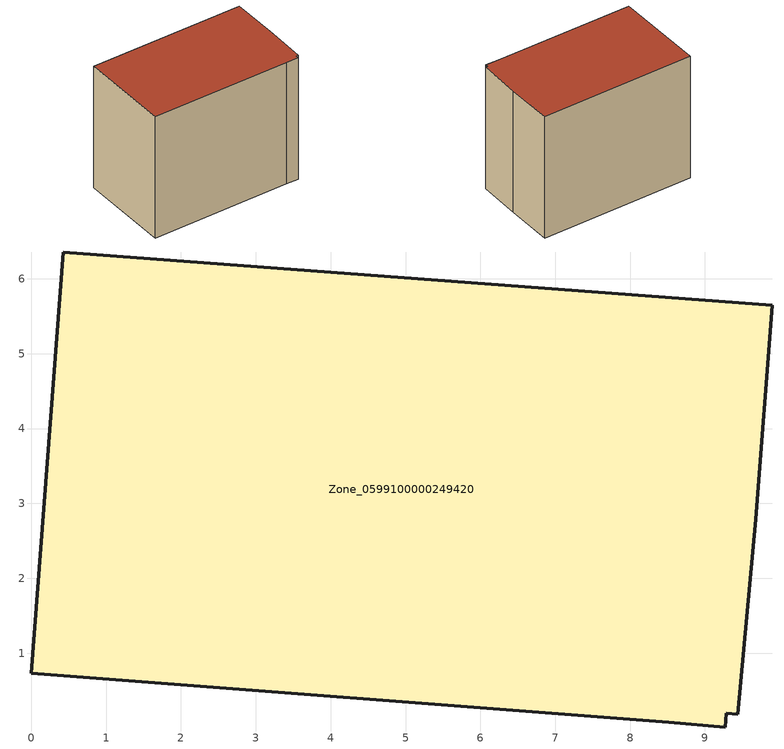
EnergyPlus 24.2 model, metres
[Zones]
Zone_0599100000249420
 floor ground (C_G): 8.52,0.08 0,0.73 0.43,6.36 9.9,5.65 9.68,2.79 9.44,0.19 9.29,0.2 9.27,0.01 z0
 wall outside (C_F): 0,0.73 8.52,0.08 9.27,0.01 9.29,0.2 9.44,0.19 9.68,2.79 9.9,5.65 0.43,6.36 0,0.73 z0:7.91
 roof outside (C_R): 9.27,0.01 9.29,0.2 9.44,0.19 9.68,2.79 9.9,5.65 0.43,6.36 0,0.73 8.52,0.08 z7.91
[BUILDING]
Pand.0599100000249420: North Axis=0; Terrain=City; Loads Convergence Tolerance Value=0.04; Temperature Convergence Tolerance Value=0.4; Solar Distribution=FullExterior; Maximum Number of Warmup Days=25; Minimum Number of Warmup Days=1
[Site:Location]
Rotterdam.The.Hague.AP_ZH_NLD Design_Conditions: Latitude=51.96; Longitude=4.45; Time Zone=1; Elevation=-4.5
[SITE:GROUNDTEMPERATURE:BUILDINGSURFACE]
18, 18, 18, 18, 18, 18, 18, 18, 18, 18, 18, 18
[MATERIAL] Thermal Absorptance=0.9; Solar Absorptance=0.7; Visible Absorptance=0.7
Name | Roughness | Thickness | Conductivity | Density | Specific Heat
G.TC.1975-1991 | MediumSmooth | 0.15 | 0.288461 | 540 | 1210
F.TC.1975-1991 | Rough | 0.3 | 0.230769 | 1920 | 840
R.TC.1975-1991 | MediumRough | 0.2 | 0.153846 | 1500 | 1000
[CONSTRUCTION]
C_G: G.TC.1975-1991
C_F: F.TC.1975-1991
C_R: R.TC.1975-1991
[ZONE]
Zone_0599100000249420: Type=1; Multiplier=1; Ceiling Height=Autocalculate; Volume=Autocalculate; Floor Area=autocalculate; Part of Total Floor Area=Yes
[ZONEINFILTRATION:DESIGNFLOWRATE]
Infil_Zone_0599100000249420: Zone or ZoneList or Space or SpaceList=Zone_0599100000249420; Schedule=AlwaysOn; Design Flow Rate Calculation Method=Flow/Area; Flow Rate per Floor Area=0.003; Constant Term Coefficient=1; Temperature Term Coefficient=0; Velocity Term Coefficient=0; Velocity Squared Term Coefficient=0
[HVACTEMPLATE:ZONE:IDEALLOADSAIRSYSTEM]
Zone_0599100000249420: Maximum Heating Supply Air Temperature=50; Minimum Cooling Supply Air Temperature=13; Maximum Heating Supply Air Humidity Ratio=0.0156; Minimum Cooling Supply Air Humidity Ratio=0.0077; Heating Limit=NoLimit; Cooling Limit=NoLimit; Dehumidification Control Type=ConstantSensibleHeatRatio; Cooling Sensible Heat Ratio=0.7; Dehumidification Setpoint=60; Humidification Control Type=None; Humidification Setpoint=30; Outdoor Air Method=None; Outdoor Air Flow Rate per Person=0.00944; Outdoor Air Flow Rate per Zone Floor Area=0; Outdoor Air Flow Rate per Zone=0; Demand Controlled Ventilation Type=None; Outdoor Air Economizer Type=NoEconomizer; Heat Recovery Type=None; Sensible Heat Recovery Effectiveness=0.7; Latent Heat Recovery Effectiveness=0.65
[ZONECONTROL:THERMOSTAT]
ThermostatControl_Zone_0599100000249420: Zone or ZoneList=Zone_0599100000249420; Control Type Schedule=DualSetpointControlType; Control 1=Thermostat_Zone_0599100000249420; Temperature Difference Between Cutout And Setpoint=0
[THERMOSTATSETPOINT:DUALSETPOINT]
Thermostat_Zone_0599100000249420: Heating Setpoint Temperature Schedule=HeatingSetpoint_Zone_0599100000249420; Cooling Setpoint Temperature Schedule=CoolingSetpoint_Zone_0599100000249420
[SCHEDULE:COMPACT]
HeatingSetpoint_Zone_0599100000249420: Through: 12/31, For: AllDays, Until: 24:00, 21
CoolingSetpoint_Zone_0599100000249420: Through: 12/31, For: AllDays, Until: 24:00, 24
DualSetpointControlType: Through: 12/31, For: AllDays, Until: 24:00, 4
AlwaysOn: Through: 12/31, For: AllDays, Until: 24:00, 1
